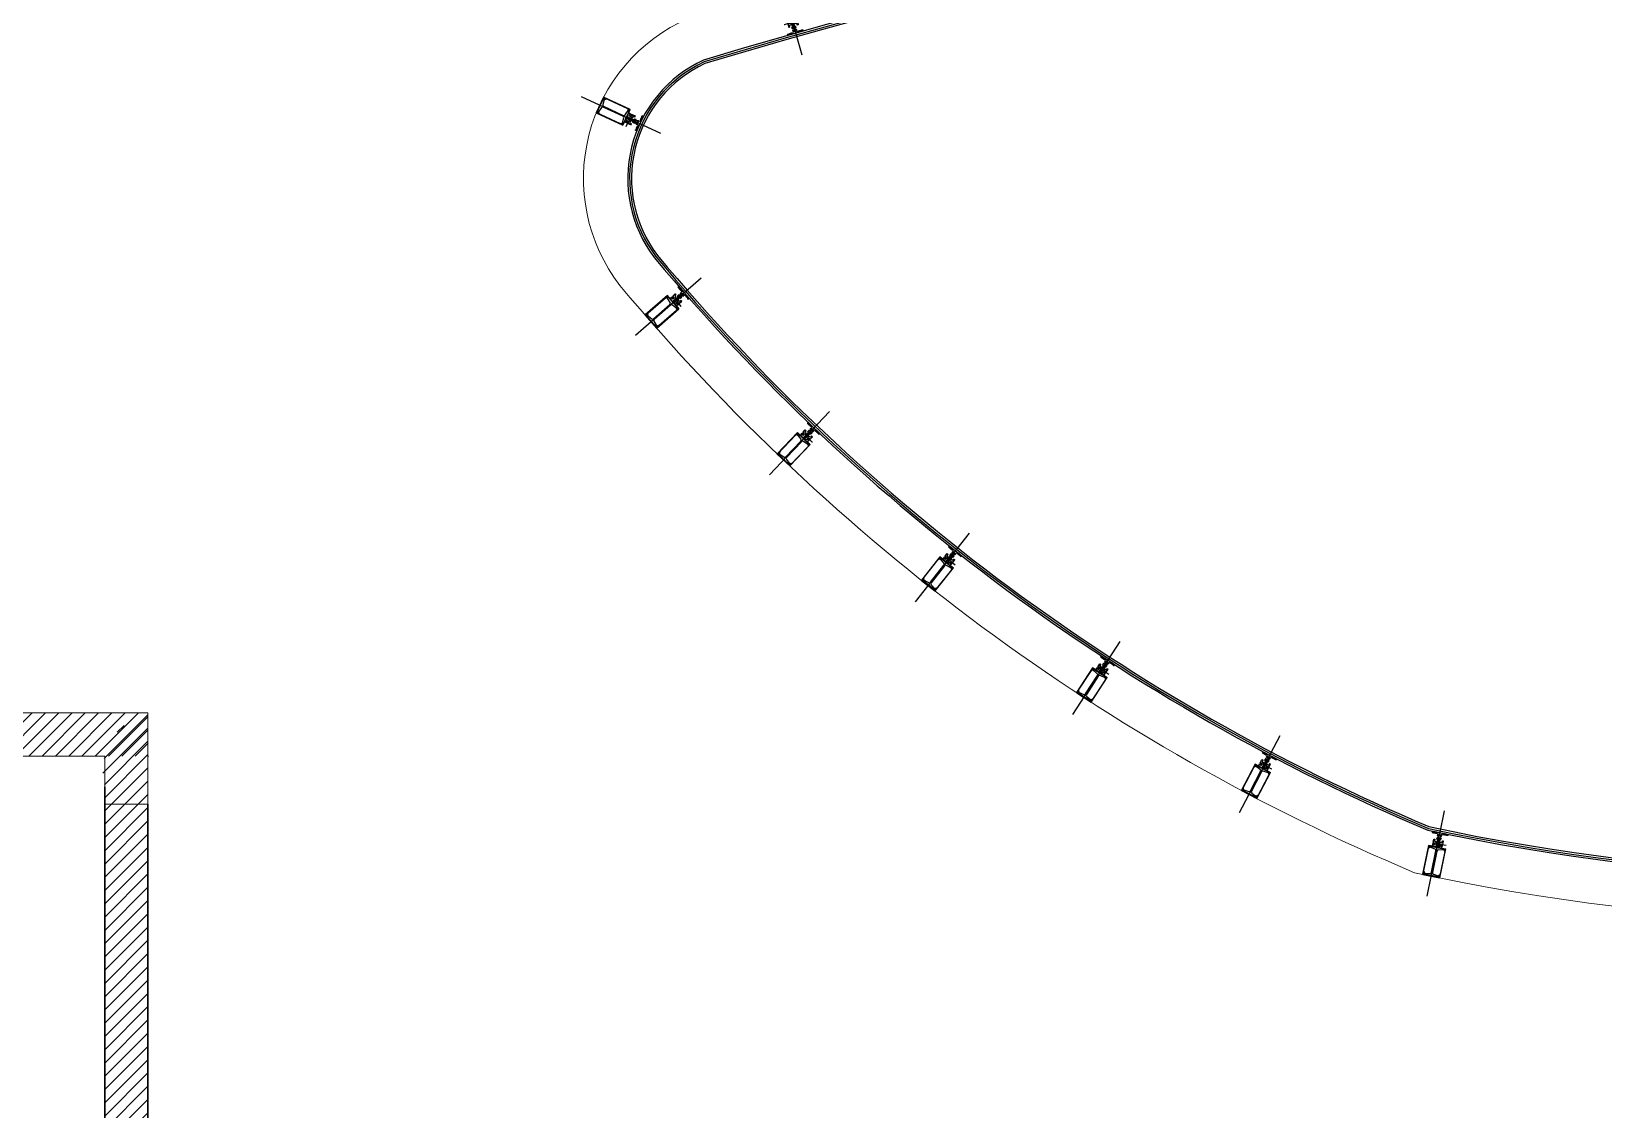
# Model space of a CAD drawing. Header units: metres. Extents: x -6536.4 to -6472.4, y -4878.1 to -4801.3.
# Drawn here: x -6512.17 to -6503.79, y -4837.33 to -4831.58 of the extents above; entities that cross this region are included whole.
import ezdxf

# ---------------------------------------------------------------- set-up
doc = ezdxf.new("R2010")
doc.units = ezdxf.units.M
doc.linetypes.add('CACHE2', pattern=[4.7625, 3.175, -1.5875])
for name, color, linetype, lineweight in [('$0$A-Murs', 7, 'Continuous', 30), ('A-MURS RIDEAUUX', 150, 'Continuous', 25), ('calque cache', 251, 'Continuous', 13), ('COTE', 1, 'Continuous', 18), ('POLYLINE FP', 150, 'Continuous', 15)]:
    doc.layers.add(name, color=color, linetype=linetype, lineweight=lineweight)
pattern_1 = [(45, (-9.6793684, 18.2487164), (-0.00088388348, 0.00088388348), []), (135, (-9.6793684, 18.2487164), (-0.00265165043, 0.00088388348), [0.003125, -0.001875])]

# ---------------------------------------------------------------- blocks, each defined once
blk = doc.blocks.new('A$C6B611F1D')
at = {"layer": 'COTE', "color": 0, "linetype": 'ByBlock', "lineweight": -2}
for p, q in [((-2.2, 0.6), (-2.2, -1.2)), ((1.5, 0.8), (-2, 0.8)), ((1.6, -1.2), (1.6, 0.6)), ((-2, -1.4), (1.5, -1.4))]:
    blk.add_line(p, q, dxfattribs=at)
for centre, start, end in [((-2, 0.6), 90, 180), ((1.5, 0.6), 0, 90), ((-2, -1.2), 180, 270), ((1.5, -1.2), 270, 0)]:
    blk.add_arc(centre, 0.15, start, end, dxfattribs=at)
blk = doc.blocks.new('*U130')
at = {"color": 0, "linetype": 'ByBlock'}
blk.add_lwpolyline([(0.0445, 0), (-0.0445, 0), (-0.0445, -0.0025, 0.366443), (-0.0424, -0.0049), (-0.009, -0.0105, -0.366443), (-0.0024, -0.0183), (-0.0024, -0.1341, -0.366443), (-0.009, -0.1419), (-0.0424, -0.1475, 0.366443), (-0.0445, -0.1499), (-0.0445, -0.1524), (0.0445, -0.1524), (0.0445, -0.1499, 0.366443), (0.0424, -0.1475), (0.009, -0.1419, -0.366443), (0.0024, -0.1341), (0.0024, -0.0183, -0.366443), (0.009, -0.0105), (0.0424, -0.0049, 0.366443), (0.0445, -0.0025)], format="xyb", close=True, dxfattribs=at)
blk = doc.blocks.new('profil111')
at = {"linetype": 'ByBlock', "lineweight": -2}
h = blk.add_hatch(dxfattribs=at)
h.set_pattern_fill('ANSI38', color=0, scale=0.01, style=0)
h.set_pattern_definition(pattern_1)
h.paths.add_polyline_path([(-0.0303, -0.2358), (-0.0324, -0.2296), (-0.0203, -0.2296), (-0.0175, -0.2358)])
h.paths.add_polyline_path([(-0.0154, -0.2358), (-0.0175, -0.2358), (-0.0203, -0.2296), (-0.0154, -0.2296)])
h.paths.add_polyline_path([(-0.0303, -0.2358), (-0.0326, -0.2358), (-0.0326, -0.2296), (-0.0324, -0.2296)])
h = blk.add_hatch(dxfattribs=at)
h.set_pattern_fill('ANSI38', color=0, scale=0.01, style=0)
h.set_pattern_definition(pattern_1)
h.paths.add_polyline_path([(0.0303, -0.2358), (0.0324, -0.2296), (0.0203, -0.2296), (0.0175, -0.2358)])
h.paths.add_polyline_path([(0.0154, -0.2358), (0.0175, -0.2358), (0.0203, -0.2296), (0.0154, -0.2296)])
h.paths.add_polyline_path([(0.0303, -0.2358), (0.0326, -0.2358), (0.0326, -0.2296), (0.0324, -0.2296)])
at = {"color": 0, "linetype": 'CACHE2', "lineweight": -2}
blk.add_line((0, 0.1089), (0, -0.3559), dxfattribs=at)
at = {"color": 0, "linetype": 'ByBlock', "lineweight": -2}
for p, q in [((-0.0457, 0), (0.0457, 0)), ((-0.0467, -0.1577), (-0.0467, -0.001)), ((-0.0447, -0.004), (-0.0447, -0.1427)), ((-0.0447, -0.004), (-0.0447, -0.0105)), ((-0.0447, -0.0105), (-0.0375, -0.0105)), ((-0.0427, -0.018), (-0.0447, -0.018)), ((0.0437, -0.003), (-0.0436, -0.003)), ((-0.0427, -0.012), (-0.0427, -0.018)), ((-0.0375, -0.012), (-0.0427, -0.012)), ((-0.0375, -0.0105), (-0.0375, -0.012)), ((0.0374, -0.0105), (0.0446, -0.0105)), ((0.0374, -0.012), (0.0374, -0.0105)), ((0.0426, -0.012), (0.0374, -0.012)), ((0.0426, -0.018), (0.0426, -0.012)), ((0.0446, -0.018), (0.0426, -0.018)), ((0.0446, -0.1427), (0.0446, -0.004)), ((0.0446, -0.0105), (0.0446, -0.004)), ((0.0466, -0.001), (0.0466, -0.1575)), ((-0.0052, -0.1577), (-0.0467, -0.1577)), ((-0.0447, -0.1427), (-0.0427, -0.1427)), ((-0.0375, -0.1502), (-0.0447, -0.1502)), ((-0.0447, -0.1502), (-0.0447, -0.1552)), ((-0.0445, -0.1554), (0.0444, -0.1554)), ((-0.0427, -0.1427), (-0.0427, -0.1487)), ((-0.0427, -0.1487), (-0.0375, -0.1487)), ((-0.0375, -0.1487), (-0.0375, -0.1502)), ((-0.026, -0.1579), (-0.026, -0.1725)), ((-0.0245, -0.1579), (-0.0245, -0.1665)), ((-0.0142, -0.1667), (-0.0243, -0.1667)), ((-0.014, -0.1669), (-0.014, -0.1725)), ((-0.005, -0.1579), (-0.005, -0.1935)), ((-0.0026, -0.1579), (-0.0026, -0.1585)), ((-0.0026, -0.1585), (-0.0023, -0.1585)), ((-0.0026, -0.1593), (-0.0026, -0.1601)), ((-0.0023, -0.1593), (-0.0026, -0.1593)), ((-0.0026, -0.1601), (-0.0023, -0.1601)), ((-0.0026, -0.1609), (-0.0026, -0.1617)), ((-0.0023, -0.1609), (-0.0026, -0.1609)), ((-0.0026, -0.1617), (-0.0023, -0.1617)), ((-0.0026, -0.1625), (-0.0026, -0.1633)), ((-0.0023, -0.1625), (-0.0026, -0.1625)), ((-0.0026, -0.1633), (-0.0023, -0.1633)), ((-0.0026, -0.1641), (-0.0026, -0.1649)), ((-0.0023, -0.1641), (-0.0026, -0.1641)), ((-0.0026, -0.1649), (-0.0023, -0.1649)), ((-0.0026, -0.1657), (-0.0026, -0.1665)), ((-0.0023, -0.1657), (-0.0026, -0.1657)), ((-0.0026, -0.1665), (-0.0023, -0.1665)), ((-0.0026, -0.1673), (-0.0026, -0.1681)), ((-0.0023, -0.1673), (-0.0026, -0.1673)), ((0.0024, -0.1577), (-0.0024, -0.1577)), ((-0.0021, -0.1587), (-0.0021, -0.1591)), ((-0.0021, -0.1603), (-0.0021, -0.1607)), ((-0.0021, -0.1619), (-0.0021, -0.1623)), ((-0.0021, -0.1635), (-0.0021, -0.1639)), ((-0.0021, -0.1651), (-0.0021, -0.1655)), ((-0.0021, -0.1667), (-0.0021, -0.1671)), ((0.0021, -0.1595), (0.0021, -0.1591)), ((0.0021, -0.1611), (0.0021, -0.1607)), ((0.0021, -0.1627), (0.0021, -0.1623)), ((0.0021, -0.1643), (0.0021, -0.1639)), ((0.0021, -0.1659), (0.0021, -0.1655)), ((0.0021, -0.1675), (0.0021, -0.1671)), ((0.0023, -0.1589), (0.0026, -0.1589)), ((0.0026, -0.1597), (0.0023, -0.1597)), ((0.0023, -0.1605), (0.0026, -0.1605)), ((0.0026, -0.1613), (0.0023, -0.1613)), ((0.0023, -0.1621), (0.0026, -0.1621)), ((0.0026, -0.1629), (0.0023, -0.1629)), ((0.0023, -0.1637), (0.0026, -0.1637)), ((0.0026, -0.1645), (0.0023, -0.1645)), ((0.0023, -0.1653), (0.0026, -0.1653)), ((0.0026, -0.1661), (0.0023, -0.1661)), ((0.0023, -0.1669), (0.0026, -0.1669)), ((0.0026, -0.1589), (0.0026, -0.1579)), ((0.0026, -0.1605), (0.0026, -0.1597)), ((0.0026, -0.1621), (0.0026, -0.1613)), ((0.0026, -0.1637), (0.0026, -0.1629)), ((0.0026, -0.1653), (0.0026, -0.1645)), ((0.0026, -0.1669), (0.0026, -0.1661)), ((0.005, -0.1935), (0.005, -0.1579)), ((0.005, -0.1579), (0.005, -0.1935)), ((0.0052, -0.1577), (0.0109, -0.1577)), ((0.0052, -0.1577), (0.0464, -0.1577)), ((0.0149, -0.1664), (0.0111, -0.1578)), ((0.0138, -0.1669), (0.0138, -0.1727)), ((0.014, -0.1667), (0.0147, -0.1667)), ((0.014, -0.1669), (0.014, -0.1725)), ((0.0243, -0.1667), (0.0142, -0.1667)), ((0.0245, -0.1577), (0.0245, -0.1665)), ((0.026, -0.1577), (0.026, -0.1725)), ((0.0374, -0.1502), (0.0374, -0.1487)), ((0.0374, -0.1487), (0.0426, -0.1487)), ((0.0446, -0.1502), (0.0374, -0.1502)), ((0.0426, -0.1487), (0.0426, -0.1427)), ((0.0426, -0.1427), (0.0446, -0.1427)), ((0.0446, -0.1552), (0.0446, -0.1502)), ((-0.0326, -0.2296), (-0.0326, -0.2359)), ((-0.0326, -0.2296), (-0.0154, -0.2296)), ((-0.0265, -0.1774), (-0.0265, -0.1961)), ((-0.0263, -0.1772), (-0.0242, -0.1772)), ((-0.0263, -0.1963), (-0.0242, -0.1963)), ((-0.0258, -0.1727), (-0.0227, -0.1727)), ((-0.0245, -0.171), (-0.0245, -0.1684)), ((-0.0243, -0.1682), (-0.0157, -0.1682)), ((-0.0243, -0.1712), (-0.0227, -0.1712)), ((-0.024, -0.1774), (-0.024, -0.1792)), ((-0.024, -0.1961), (-0.024, -0.1943)), ((-0.0219, -0.1794), (-0.0238, -0.1794)), ((-0.0219, -0.1941), (-0.0238, -0.1941)), ((-0.0225, -0.1714), (-0.0225, -0.1725)), ((-0.0217, -0.1774), (-0.0217, -0.1792)), ((-0.0217, -0.1943), (-0.0217, -0.1963)), ((-0.0215, -0.1772), (-0.0112, -0.1772)), ((-0.0215, -0.1965), (-0.0202, -0.1965)), ((-0.02, -0.1869), (-0.02, -0.186)), ((-0.02, -0.1963), (-0.02, -0.1869)), ((-0.0198, -0.1857), (-0.011, -0.1857)), ((-0.0198, -0.1867), (-0.0112, -0.1867)), ((-0.0175, -0.1725), (-0.0175, -0.1714)), ((-0.0173, -0.1712), (-0.0157, -0.1712)), ((-0.0142, -0.1727), (-0.0173, -0.1727)), ((-0.0155, -0.171), (-0.0155, -0.1684)), ((-0.0154, -0.2359), (-0.0154, -0.2296)), ((-0.011, -0.1774), (-0.011, -0.1865)), ((-0.0109, -0.2359), (-0.0109, -0.2294)), ((-0.0107, -0.2039), (-0.0107, -0.2062)), ((-0.0107, -0.2085), (-0.0107, -0.2062)), ((-0.0107, -0.2189), (-0.0107, -0.2213)), ((-0.0107, -0.2236), (-0.0107, -0.2213)), ((-0.0093, -0.203), (-0.0105, -0.2036)), ((-0.0093, -0.2093), (-0.0105, -0.2088)), ((-0.0093, -0.2181), (-0.0105, -0.2187)), ((-0.0093, -0.2244), (-0.0105, -0.2239)), ((-0.01, -0.2011), (-0.01, -0.1999)), ((-0.0083, -0.2014), (-0.0097, -0.2014)), ((0.0124, -0.1798), (-0.0095, -0.1798)), ((-0.009, -0.2034), (-0.009, -0.2032)), ((-0.009, -0.209), (-0.009, -0.2091)), ((-0.009, -0.2185), (-0.009, -0.2183)), ((-0.009, -0.2241), (-0.009, -0.2242)), ((-0.0083, -0.2037), (-0.0087, -0.2037)), ((-0.0083, -0.2087), (-0.0087, -0.2087)), ((-0.0083, -0.2188), (-0.0087, -0.2188)), ((-0.0083, -0.2238), (-0.0087, -0.2238)), ((-0.008, -0.2034), (-0.008, -0.2017)), ((-0.008, -0.209), (-0.008, -0.2108)), ((-0.008, -0.2185), (-0.008, -0.2168)), ((-0.008, -0.2241), (-0.008, -0.2259)), ((-0.0078, -0.211), (-0.0065, -0.211)), ((-0.0078, -0.2261), (-0.0065, -0.2261)), ((-0.0077, -0.2165), (-0.0065, -0.2165)), ((-0.0055, -0.2049), (-0.0055, -0.2006)), ((-0.0055, -0.2075), (-0.0055, -0.21)), ((-0.0055, -0.22), (-0.0055, -0.2175)), ((-0.0055, -0.22), (-0.0055, -0.2175)), ((-0.0055, -0.2225), (-0.0055, -0.2251)), ((-0.0052, -0.2052), (0.0021, -0.2058)), ((-0.0052, -0.2072), (0.0021, -0.2066)), ((-0.0052, -0.2203), (0.0021, -0.2209)), ((-0.0052, -0.2222), (0.0021, -0.2217)), ((-0.0048, -0.1937), (-0.0028, -0.1937)), ((-0.0026, -0.1681), (-0.0023, -0.1681)), ((-0.0023, -0.1689), (-0.0026, -0.1689)), ((-0.0026, -0.1689), (-0.0026, -0.1697)), ((-0.0026, -0.1697), (-0.0023, -0.1697)), ((-0.0023, -0.1705), (-0.0026, -0.1705)), ((-0.0026, -0.1705), (-0.0026, -0.1713)), ((-0.0026, -0.1713), (-0.0023, -0.1713)), ((-0.0023, -0.1721), (-0.0026, -0.1721)), ((-0.0026, -0.1721), (-0.0026, -0.1729)), ((-0.0026, -0.1729), (-0.0023, -0.1729)), ((-0.0023, -0.1737), (-0.0026, -0.1737)), ((-0.0026, -0.1737), (-0.0026, -0.174)), ((-0.0026, -0.1761), (-0.0026, -0.1755)), ((-0.0026, -0.1761), (-0.0023, -0.1761)), ((-0.0026, -0.1777), (-0.0026, -0.1769)), ((-0.0026, -0.1769), (-0.0023, -0.1769)), ((-0.0023, -0.1777), (-0.0026, -0.1777)), ((-0.0026, -0.1793), (-0.0026, -0.1785)), ((-0.0026, -0.1785), (-0.0023, -0.1785)), ((-0.0026, -0.1793), (-0.0023, -0.1793)), ((-0.0026, -0.1809), (-0.0026, -0.1801)), ((-0.0026, -0.1801), (-0.0023, -0.1801)), ((-0.0023, -0.1809), (-0.0026, -0.1809)), ((-0.0026, -0.1825), (-0.0026, -0.1817)), ((-0.0026, -0.1817), (-0.0023, -0.1817)), ((-0.0026, -0.1825), (-0.0023, -0.1825)), ((-0.0026, -0.1841), (-0.0026, -0.1833)), ((-0.0026, -0.1833), (-0.0023, -0.1833)), ((-0.0023, -0.1841), (-0.0026, -0.1841)), ((-0.0026, -0.1857), (-0.0026, -0.1849)), ((-0.0026, -0.1849), (-0.0023, -0.1849)), ((-0.0026, -0.1857), (-0.0023, -0.1857)), ((-0.0026, -0.1873), (-0.0026, -0.1865)), ((-0.0026, -0.1865), (-0.0023, -0.1865)), ((-0.0023, -0.1873), (-0.0026, -0.1873)), ((-0.0026, -0.1889), (-0.0026, -0.1881)), ((-0.0026, -0.1881), (-0.0023, -0.1881)), ((-0.0026, -0.1889), (-0.0023, -0.1889)), ((-0.0026, -0.1905), (-0.0026, -0.1897)), ((-0.0026, -0.1897), (-0.0023, -0.1897)), ((-0.0023, -0.1905), (-0.0026, -0.1905)), ((-0.0026, -0.1921), (-0.0026, -0.1913)), ((-0.0026, -0.1913), (-0.0023, -0.1913)), ((-0.0026, -0.1921), (-0.0023, -0.1921)), ((-0.0026, -0.1935), (-0.0026, -0.1929)), ((-0.0026, -0.1929), (-0.0023, -0.1929)), ((-0.0024, -0.1742), (0.0019, -0.1742)), ((-0.0024, -0.1753), (0.0024, -0.1753)), ((-0.0021, -0.1683), (-0.0021, -0.1687)), ((-0.0021, -0.1699), (-0.0021, -0.1703)), ((-0.0021, -0.1715), (-0.0021, -0.1719)), ((-0.0021, -0.1731), (-0.0021, -0.1735)), ((-0.0021, -0.1767), (-0.0021, -0.1763)), ((-0.0021, -0.1783), (-0.0021, -0.1779)), ((-0.0021, -0.1799), (-0.0021, -0.1795)), ((-0.0021, -0.1815), (-0.0021, -0.1811)), ((-0.0021, -0.1831), (-0.0021, -0.1827)), ((-0.0021, -0.1847), (-0.0021, -0.1843)), ((-0.0021, -0.1863), (-0.0021, -0.1859)), ((-0.0021, -0.1879), (-0.0021, -0.1875)), ((-0.0021, -0.1895), (-0.0021, -0.1891)), ((-0.0021, -0.1911), (-0.0021, -0.1907)), ((-0.0021, -0.1927), (-0.0021, -0.1923)), ((0.0052, -0.2052), (-0.0021, -0.2058)), ((0.0052, -0.2072), (-0.0021, -0.2066)), ((0.0052, -0.2203), (-0.0021, -0.2209)), ((0.0052, -0.2222), (-0.0021, -0.2217)), ((0.0021, -0.1691), (0.0021, -0.1687)), ((0.0021, -0.1707), (0.0021, -0.1703)), ((0.0021, -0.1723), (0.0021, -0.1719)), ((0.0021, -0.174), (0.0021, -0.1735)), ((0.0021, -0.1771), (0.0021, -0.1767)), ((0.0021, -0.1787), (0.0021, -0.1783)), ((0.0021, -0.1803), (0.0021, -0.1799)), ((0.0021, -0.1819), (0.0021, -0.1815)), ((0.0021, -0.1835), (0.0021, -0.1831)), ((0.0021, -0.1851), (0.0021, -0.1847)), ((0.0021, -0.1867), (0.0021, -0.1863)), ((0.0021, -0.1883), (0.0021, -0.1879)), ((0.0021, -0.1899), (0.0021, -0.1895)), ((0.0021, -0.1915), (0.0021, -0.1911)), ((0.0021, -0.1931), (0.0021, -0.1927)), ((0.0026, -0.1677), (0.0023, -0.1677)), ((0.0023, -0.1685), (0.0026, -0.1685)), ((0.0026, -0.1693), (0.0023, -0.1693)), ((0.0023, -0.1701), (0.0026, -0.1701)), ((0.0026, -0.1709), (0.0023, -0.1709)), ((0.0023, -0.1717), (0.0026, -0.1717)), ((0.0026, -0.1725), (0.0023, -0.1725)), ((0.0023, -0.1733), (0.0026, -0.1733)), ((0.0026, -0.1765), (0.0023, -0.1765)), ((0.0026, -0.1773), (0.0023, -0.1773)), ((0.0023, -0.1781), (0.0026, -0.1781)), ((0.0026, -0.1789), (0.0023, -0.1789)), ((0.0026, -0.1797), (0.0023, -0.1797)), ((0.0026, -0.1805), (0.0023, -0.1805)), ((0.0023, -0.1813), (0.0026, -0.1813)), ((0.0026, -0.1821), (0.0023, -0.1821)), ((0.0026, -0.1829), (0.0023, -0.1829)), ((0.0026, -0.1837), (0.0023, -0.1837)), ((0.0023, -0.1845), (0.0026, -0.1845)), ((0.0026, -0.1853), (0.0023, -0.1853)), ((0.0026, -0.1861), (0.0023, -0.1861)), ((0.0026, -0.1869), (0.0023, -0.1869)), ((0.0023, -0.1877), (0.0026, -0.1877)), ((0.0026, -0.1885), (0.0023, -0.1885)), ((0.0026, -0.1893), (0.0023, -0.1893)), ((0.0026, -0.1901), (0.0023, -0.1901)), ((0.0023, -0.1909), (0.0026, -0.1909)), ((0.0026, -0.1917), (0.0023, -0.1917)), ((0.0026, -0.1925), (0.0023, -0.1925)), ((0.0026, -0.1933), (0.0023, -0.1933)), ((0.0026, -0.1685), (0.0026, -0.1677)), ((0.0026, -0.1701), (0.0026, -0.1693)), ((0.0026, -0.1717), (0.0026, -0.1709)), ((0.0026, -0.1733), (0.0026, -0.1725)), ((0.0026, -0.1765), (0.0026, -0.1755)), ((0.0026, -0.1781), (0.0026, -0.1773)), ((0.0026, -0.1797), (0.0026, -0.1789)), ((0.0026, -0.1813), (0.0026, -0.1805)), ((0.0026, -0.1829), (0.0026, -0.1821)), ((0.0026, -0.1845), (0.0026, -0.1837)), ((0.0026, -0.1861), (0.0026, -0.1853)), ((0.0026, -0.1877), (0.0026, -0.1869)), ((0.0026, -0.1893), (0.0026, -0.1885)), ((0.0026, -0.1909), (0.0026, -0.1901)), ((0.0026, -0.1925), (0.0026, -0.1917)), ((0.0026, -0.1935), (0.0026, -0.1933)), ((0.0028, -0.1937), (0.0048, -0.1937)), ((0.0055, -0.2049), (0.0055, -0.2006)), ((0.0055, -0.2049), (0.0055, -0.2006)), ((0.0055, -0.2075), (0.0055, -0.21)), ((0.0055, -0.2075), (0.0055, -0.21)), ((0.0055, -0.22), (0.0055, -0.2175)), ((0.0055, -0.22), (0.0055, -0.2175)), ((0.0055, -0.22), (0.0055, -0.2175)), ((0.0055, -0.22), (0.0055, -0.2175)), ((0.0055, -0.2225), (0.0055, -0.2251)), ((0.0055, -0.2225), (0.0055, -0.2251)), ((0.0078, -0.211), (0.0065, -0.211)), ((0.0078, -0.211), (0.0065, -0.211)), ((0.0077, -0.2165), (0.0065, -0.2165)), ((0.0077, -0.2165), (0.0065, -0.2165)), ((0.0077, -0.2261), (0.0065, -0.2261)), ((0.0078, -0.2261), (0.0065, -0.2261)), ((0.008, -0.2034), (0.008, -0.2017)), ((0.008, -0.2034), (0.008, -0.2017)), ((0.008, -0.209), (0.008, -0.2108)), ((0.008, -0.209), (0.008, -0.2108)), ((0.008, -0.2185), (0.008, -0.2168)), ((0.008, -0.2185), (0.008, -0.2168)), ((0.008, -0.2241), (0.008, -0.2258)), ((0.008, -0.2241), (0.008, -0.2259)), ((0.0083, -0.2014), (0.0097, -0.2014)), ((0.0083, -0.2014), (0.0097, -0.2014)), ((0.0083, -0.2037), (0.0087, -0.2037)), ((0.0083, -0.2037), (0.0087, -0.2037)), ((0.0083, -0.2087), (0.0087, -0.2087)), ((0.0083, -0.2087), (0.0087, -0.2087)), ((0.0083, -0.2188), (0.0087, -0.2188)), ((0.0083, -0.2188), (0.0087, -0.2188)), ((0.0083, -0.2238), (0.0087, -0.2238)), ((0.0083, -0.2238), (0.0087, -0.2238)), ((0.009, -0.2034), (0.009, -0.2032)), ((0.009, -0.2034), (0.009, -0.2032)), ((0.009, -0.209), (0.009, -0.2091)), ((0.009, -0.209), (0.009, -0.2091)), ((0.009, -0.2185), (0.009, -0.2183)), ((0.009, -0.2185), (0.009, -0.2183)), ((0.009, -0.2241), (0.009, -0.2242)), ((0.009, -0.2241), (0.009, -0.2242)), ((0.0093, -0.203), (0.0105, -0.2036)), ((0.0093, -0.203), (0.0105, -0.2036)), ((0.0093, -0.2093), (0.0105, -0.2088)), ((0.0093, -0.2093), (0.0105, -0.2088)), ((0.0093, -0.2181), (0.0105, -0.2187)), ((0.0093, -0.2181), (0.0105, -0.2187)), ((0.0093, -0.2244), (0.0105, -0.2239)), ((0.0093, -0.2244), (0.0105, -0.2239)), ((0.01, -0.2011), (0.01, -0.1999)), ((0.01, -0.2011), (0.01, -0.1999)), ((0.0107, -0.2039), (0.0107, -0.2062)), ((0.0107, -0.2039), (0.0107, -0.2062)), ((0.0107, -0.2085), (0.0107, -0.2062)), ((0.0107, -0.2085), (0.0107, -0.2062)), ((0.0107, -0.2189), (0.0107, -0.2213)), ((0.0107, -0.2189), (0.0107, -0.2213)), ((0.0107, -0.2236), (0.0107, -0.2213)), ((0.0107, -0.2236), (0.0107, -0.2213)), ((0.0109, -0.2359), (0.0109, -0.2294)), ((0.011, -0.1774), (0.011, -0.1865)), ((0.0198, -0.1857), (0.011, -0.1857)), ((0.0215, -0.1772), (0.0112, -0.1772)), ((0.0198, -0.1867), (0.0112, -0.1867)), ((0.0142, -0.1727), (0.0173, -0.1727)), ((0.0326, -0.2296), (0.0154, -0.2296)), ((0.0154, -0.2359), (0.0154, -0.2296)), ((0.0155, -0.171), (0.0155, -0.1684)), ((0.0243, -0.1682), (0.0157, -0.1682)), ((0.0173, -0.1712), (0.0157, -0.1712)), ((0.0175, -0.1725), (0.0175, -0.1714)), ((0.02, -0.1767), (0.02, -0.1755)), ((0.02, -0.1869), (0.02, -0.186)), ((0.02, -0.1963), (0.02, -0.1869)), ((0.0451, -0.1753), (0.0202, -0.1753)), ((0.0215, -0.1965), (0.0202, -0.1965)), ((0.0217, -0.1774), (0.0217, -0.1792)), ((0.0217, -0.1943), (0.0217, -0.1963)), ((0.0219, -0.1794), (0.0238, -0.1794)), ((0.0219, -0.1941), (0.0238, -0.1941)), ((0.0225, -0.1714), (0.0225, -0.1725)), ((0.0243, -0.1712), (0.0227, -0.1712)), ((0.0227, -0.1727), (0.0258, -0.1727)), ((0.024, -0.1774), (0.024, -0.1792)), ((0.024, -0.1961), (0.024, -0.1943)), ((0.0263, -0.1772), (0.0242, -0.1772)), ((0.0263, -0.1963), (0.0242, -0.1963)), ((0.0245, -0.171), (0.0245, -0.1684)), ((0.0265, -0.1774), (0.0265, -0.1961)), ((0.0326, -0.2296), (0.0326, -0.2359))]:
    blk.add_line(p, q, dxfattribs=at)
at = {"color": 0, "linetype": 'ByBlock', "lineweight": -2, "ltscale": 10}
blk.add_lwpolyline([(0.005, -0.1554), (-0.005, -0.1554), (-0.005, -0.1827), (0.005, -0.1827)], close=True, dxfattribs=at)
at = {"color": 0, "linetype": 'ByBlock', "lineweight": -2}
for centre, radius, start, end in [((-0.0457, -0.001), 0.001, 90, 180), ((0.0457, -0.001), 0.001, 0, 90), ((-0.0436, -0.004), 0.001, 90, 180), ((0.0437, -0.004), 0.001, 0, 90), ((-0.0243, -0.1579), 0.0002, 90, 180), ((-0.0243, -0.1665), 0.0002, 180, 270), ((-0.0142, -0.1669), 0.0002, 0, 90), ((-0.0052, -0.1579), 0.0002, 0, 90), ((-0.0024, -0.1579), 0.0002, 90, 180), ((-0.0023, -0.1587), 0.0002, 0, 90), ((-0.0023, -0.1591), 0.0002, 270, 0), ((-0.0023, -0.1603), 0.0002, 0, 90), ((-0.0023, -0.1607), 0.0002, 270, 0), ((-0.0023, -0.1619), 0.0002, 0, 90), ((-0.0023, -0.1623), 0.0002, 270, 0), ((-0.0023, -0.1635), 0.0002, 0, 90), ((-0.0023, -0.1639), 0.0002, 270, 0), ((-0.0023, -0.1651), 0.0002, 0, 90), ((-0.0023, -0.1655), 0.0002, 270, 0), ((-0.0023, -0.1667), 0.0002, 0, 90), ((-0.0023, -0.1671), 0.0002, 270, 0), ((0.0023, -0.1591), 0.0002, 90, 180), ((0.0023, -0.1595), 0.0002, 180, 270), ((0.0023, -0.1607), 0.0002, 90, 180), ((0.0023, -0.1611), 0.0002, 180, 270), ((0.0023, -0.1623), 0.0002, 90, 180), ((0.0023, -0.1627), 0.0002, 180, 270), ((0.0023, -0.1639), 0.0002, 90, 180), ((0.0023, -0.1643), 0.0002, 180, 270), ((0.0023, -0.1655), 0.0002, 90, 180), ((0.0023, -0.1659), 0.0002, 180, 270), ((0.0023, -0.1671), 0.0002, 90, 180), ((0.0023, -0.1675), 0.0002, 180, 270), ((0.0024, -0.1579), 0.0002, 0, 90), ((0.0052, -0.1579), 0.0002, 90, 180), ((0.0052, -0.1579), 0.0002, 90, 180), ((0.0109, -0.1579), 0.0002, 23.96249, 90), ((0.014, -0.1669), 0.0002, 90, 180), ((0.0142, -0.1669), 0.0002, 90, 180), ((0.0147, -0.1665), 0.0002, 270, 23.96249), ((0.0243, -0.1665), 0.0002, 270, 0), ((0.0444, -0.1552), 0.0002, 270, 0), ((0.0464, -0.1575), 0.0002, 270, 0), ((-0.0263, -0.1774), 0.0002, 90, 180), ((-0.0263, -0.1961), 0.0002, 180, 270), ((-0.0258, -0.1725), 0.0002, 180, 270), ((-0.0243, -0.1684), 0.0002, 90, 180), ((-0.0243, -0.171), 0.0002, 180, 270), ((-0.0242, -0.1774), 0.0002, 0, 90), ((-0.0242, -0.1961), 0.0002, 270, 0), ((-0.0238, -0.1792), 0.0002, 180, 270), ((-0.0238, -0.1943), 0.0002, 90, 180), ((-0.0227, -0.1714), 0.0002, 0, 90), ((-0.0227, -0.1725), 0.0002, 270, 0), ((-0.0219, -0.1792), 0.0002, 270, 0), ((-0.0219, -0.1943), 0.0002, 0, 90), ((-0.0215, -0.1774), 0.0002, 90, 180), ((-0.0215, -0.1963), 0.0002, 180, 270), ((-0.0202, -0.1963), 0.0002, 270, 0), ((-0.0198, -0.186), 0.0002, 90, 180), ((-0.0198, -0.1869), 0.0002, 90, 180), ((-0.0173, -0.1714), 0.0002, 90, 180), ((-0.0173, -0.1725), 0.0002, 180, 270), ((-0.0157, -0.1684), 0.0002, 0, 90), ((-0.0157, -0.171), 0.0002, 270, 0), ((-0.0142, -0.1725), 0.0002, 270, 0), ((-0.0112, -0.1774), 0.0002, 0, 90), ((-0.0112, -0.1865), 0.0002, 270, 0), ((-0.0104, -0.2039), 0.0003, 118.05384, 180), ((-0.0104, -0.2085), 0.0003, 180, 241.94616), ((-0.0104, -0.2189), 0.0003, 118.05384, 180), ((-0.0104, -0.2236), 0.0003, 180, 241.94616), ((-0.009, -0.1999), 0.001, 131.04024, 180), ((-0.0097, -0.2011), 0.0003, 180, 270), ((-0.0021, -0.2077), 0.0114, 87.07525, 131.21661), ((-0.0092, -0.2032), 0.0002, 0, 118.05384), ((-0.0092, -0.2091), 0.0002, 241.94616, 0), ((-0.0092, -0.2183), 0.0002, 0, 118.05384), ((-0.0092, -0.2242), 0.0002, 241.94616, 0), ((-0.0087, -0.2034), 0.0003, 180, 270), ((-0.0087, -0.209), 0.0003, 90, 180), ((-0.0087, -0.2185), 0.0003, 180, 270), ((-0.0087, -0.2241), 0.0003, 90, 180), ((-0.0083, -0.2017), 0.0003, 0, 90), ((-0.0083, -0.2034), 0.0003, 270, 0), ((-0.0083, -0.209), 0.0003, 0, 90), ((-0.0083, -0.2185), 0.0003, 270, 0), ((-0.0083, -0.2241), 0.0003, 0, 90), ((-0.0078, -0.2108), 0.0002, 180, 270), ((-0.0077, -0.2168), 0.0003, 90, 180), ((-0.0078, -0.2259), 0.0002, 180, 270), ((-0.0059, -0.1996), 0.0008, 140.38723, 276.84302), ((-0.0021, -0.2025), 0.0056, 82.98149, 142.3345), ((-0.0065, -0.21), 0.001, 270, 0), ((-0.0065, -0.2175), 0.001, 0, 90), ((-0.0065, -0.2251), 0.001, 270, 0), ((-0.0058, -0.2006), 0.0003, 0, 96.84302), ((-0.0052, -0.2049), 0.0003, 180, 265.4588), ((-0.0052, -0.2075), 0.0003, 94.5412, 180), ((-0.0052, -0.22), 0.0003, 180, 265.4588), ((-0.0052, -0.2225), 0.0003, 94.5412, 180), ((-0.0048, -0.1935), 0.0002, 180, 270), ((-0.0028, -0.1935), 0.0002, 270, 0), ((-0.0024, -0.174), 0.0002, 180, 270), ((-0.0024, -0.1755), 0.0002, 90, 180), ((-0.0021, -0.2062), 0.0004, 97.47774, 262.52226), ((-0.0021, -0.2213), 0.0004, 97.47774, 262.52226), ((-0.0023, -0.1683), 0.0002, 0, 90), ((-0.0023, -0.1687), 0.0002, 270, 0), ((-0.0023, -0.1699), 0.0002, 0, 90), ((-0.0023, -0.1703), 0.0002, 270, 0), ((-0.0023, -0.1715), 0.0002, 0, 90), ((-0.0023, -0.1719), 0.0002, 270, 0), ((-0.0023, -0.1731), 0.0002, 0, 90), ((-0.0023, -0.1735), 0.0002, 270, 0), ((-0.0023, -0.1763), 0.0002, 0, 90), ((-0.0023, -0.1767), 0.0002, 270, 0), ((-0.0023, -0.1779), 0.0002, 0, 90), ((-0.0023, -0.1783), 0.0002, 270, 0), ((-0.0023, -0.1795), 0.0002, 0, 90), ((-0.0023, -0.1799), 0.0002, 270, 0), ((-0.0023, -0.1811), 0.0002, 0, 90), ((-0.0023, -0.1815), 0.0002, 270, 0), ((-0.0023, -0.1827), 0.0002, 0, 90), ((-0.0023, -0.1831), 0.0002, 270, 0), ((-0.0023, -0.1843), 0.0002, 0, 90), ((-0.0023, -0.1847), 0.0002, 270, 0), ((-0.0023, -0.1859), 0.0002, 0, 90), ((-0.0023, -0.1863), 0.0002, 270, 0), ((-0.0023, -0.1875), 0.0002, 0, 90), ((-0.0023, -0.1879), 0.0002, 270, 0), ((-0.0023, -0.1891), 0.0002, 0, 90), ((-0.0023, -0.1895), 0.0002, 270, 0), ((-0.0023, -0.1907), 0.0002, 0, 90), ((-0.0023, -0.1911), 0.0002, 270, 0), ((-0.0023, -0.1923), 0.0002, 0, 90), ((-0.0023, -0.1927), 0.0002, 270, 0), ((-0.0015, -0.1966), 0.0003, 291.12348, 94.77453), ((0.0015, -0.1966), 0.0003, 85.22547, 248.87652), ((0.0021, -0.2025), 0.0056, 37.6655, 97.01851), ((0.0021, -0.2077), 0.0114, 48.78339, 92.92475), ((0.0019, -0.174), 0.0002, 270, 0), ((0.0023, -0.1687), 0.0002, 90, 180), ((0.0023, -0.1691), 0.0002, 180, 270), ((0.0023, -0.1703), 0.0002, 90, 180), ((0.0023, -0.1707), 0.0002, 180, 270), ((0.0023, -0.1719), 0.0002, 90, 180), ((0.0023, -0.1723), 0.0002, 180, 270), ((0.0023, -0.1735), 0.0002, 90, 180), ((0.0023, -0.1767), 0.0002, 90, 180), ((0.0023, -0.1771), 0.0002, 180, 270), ((0.0023, -0.1783), 0.0002, 90, 180), ((0.0023, -0.1787), 0.0002, 180, 270), ((0.0023, -0.1799), 0.0002, 90, 180), ((0.0023, -0.1803), 0.0002, 180, 270), ((0.0023, -0.1815), 0.0002, 90, 180), ((0.0023, -0.1819), 0.0002, 180, 270), ((0.0023, -0.1831), 0.0002, 90, 180), ((0.0023, -0.1835), 0.0002, 180, 270), ((0.0023, -0.1847), 0.0002, 90, 180), ((0.0023, -0.1851), 0.0002, 180, 270), ((0.0023, -0.1863), 0.0002, 90, 180), ((0.0023, -0.1867), 0.0002, 180, 270), ((0.0023, -0.1879), 0.0002, 90, 180), ((0.0023, -0.1883), 0.0002, 180, 270), ((0.0023, -0.1895), 0.0002, 90, 180), ((0.0023, -0.1899), 0.0002, 180, 270), ((0.0023, -0.1911), 0.0002, 90, 180), ((0.0023, -0.1915), 0.0002, 180, 270), ((0.0023, -0.1927), 0.0002, 90, 180), ((0.0023, -0.1931), 0.0002, 180, 270), ((0.0021, -0.2062), 0.0004, 277.47774, 82.52226), ((0.0021, -0.2213), 0.0004, 277.47774, 82.52226), ((0.0024, -0.1755), 0.0002, 0, 90), ((0.0028, -0.1935), 0.0002, 180, 270), ((0.0048, -0.1935), 0.0002, 270, 0), ((0.0052, -0.2049), 0.0003, 274.5412, 0), ((0.0052, -0.2049), 0.0003, 274.5412, 0), ((0.0052, -0.2075), 0.0003, 0, 85.4588), ((0.0052, -0.2075), 0.0003, 0, 85.4588), ((0.0052, -0.22), 0.0003, 274.5412, 0), ((0.0052, -0.22), 0.0003, 274.5412, 0), ((0.0052, -0.2225), 0.0003, 0, 85.4588), ((0.0052, -0.2225), 0.0003, 0, 85.4588), ((0.0058, -0.2006), 0.0003, 83.15698, 180), ((0.0058, -0.2006), 0.0003, 83.15698, 180), ((0.0065, -0.21), 0.001, 180, 270), ((0.0065, -0.21), 0.001, 180, 270), ((0.0065, -0.2175), 0.001, 90, 180), ((0.0065, -0.2175), 0.001, 90, 180), ((0.0065, -0.2251), 0.001, 180, 270), ((0.0065, -0.2251), 0.001, 180, 270), ((0.0059, -0.1996), 0.0008, 263.15698, 39.61277), ((0.0059, -0.1996), 0.0008, 263.15698, 39.61277), ((0.0077, -0.2168), 0.0003, 0, 90), ((0.0077, -0.2168), 0.0003, 0, 90), ((0.0077, -0.2258), 0.0003, 270, 0), ((0.0078, -0.2108), 0.0002, 270, 0), ((0.0078, -0.2108), 0.0002, 270, 0), ((0.0078, -0.2259), 0.0002, 270, 0), ((0.0083, -0.2017), 0.0003, 90, 180), ((0.0083, -0.2017), 0.0003, 90, 180), ((0.0083, -0.2034), 0.0003, 180, 270), ((0.0083, -0.2034), 0.0003, 180, 270), ((0.0083, -0.209), 0.0003, 90, 180), ((0.0083, -0.209), 0.0003, 90, 180), ((0.0083, -0.2185), 0.0003, 180, 270), ((0.0083, -0.2185), 0.0003, 180, 270), ((0.0083, -0.2241), 0.0003, 90, 180), ((0.0083, -0.2241), 0.0003, 90, 180), ((0.0087, -0.2034), 0.0003, 270, 0), ((0.0087, -0.2034), 0.0003, 270, 0), ((0.0087, -0.209), 0.0003, 0, 90), ((0.0087, -0.209), 0.0003, 0, 90), ((0.0087, -0.2185), 0.0003, 270, 0), ((0.0087, -0.2185), 0.0003, 270, 0), ((0.0087, -0.2241), 0.0003, 0, 90), ((0.0087, -0.2241), 0.0003, 0, 90), ((0.0092, -0.2032), 0.0002, 61.94616, 180), ((0.0092, -0.2032), 0.0002, 61.94616, 180), ((0.0092, -0.2091), 0.0002, 180, 298.05384), ((0.0092, -0.2091), 0.0002, 180, 298.05384), ((0.0092, -0.2183), 0.0002, 61.94616, 180), ((0.0092, -0.2183), 0.0002, 61.94616, 180), ((0.0092, -0.2242), 0.0002, 180, 298.05384), ((0.0092, -0.2242), 0.0002, 180, 298.05384), ((0.009, -0.1999), 0.001, 0, 48.95976), ((0.009, -0.1999), 0.001, 0, 48.95976), ((0.0097, -0.2011), 0.0003, 270, 0), ((0.0097, -0.2011), 0.0003, 270, 0), ((0.0104, -0.2039), 0.0003, 0, 61.94616), ((0.0104, -0.2039), 0.0003, 0, 61.94616), ((0.0104, -0.2085), 0.0003, 298.05384, 0), ((0.0104, -0.2085), 0.0003, 298.05384, 0), ((0.0104, -0.2189), 0.0003, 0, 61.94616), ((0.0104, -0.2189), 0.0003, 0, 61.94616), ((0.0104, -0.2236), 0.0003, 298.05384, 0), ((0.0104, -0.2236), 0.0003, 298.05384, 0), ((0.0112, -0.1774), 0.0002, 90, 180), ((0.0112, -0.1865), 0.0002, 180, 270), ((0.0142, -0.1725), 0.0002, 180, 270), ((0.0157, -0.1684), 0.0002, 90, 180), ((0.0157, -0.171), 0.0002, 180, 270), ((0.0173, -0.1714), 0.0002, 0, 90), ((0.0173, -0.1725), 0.0002, 270, 0), ((0.0198, -0.186), 0.0002, 0, 90), ((0.0198, -0.1869), 0.0002, 0, 90), ((0.0202, -0.1755), 0.0002, 90, 180), ((0.0202, -0.1963), 0.0002, 180, 270), ((0.0215, -0.1774), 0.0002, 0, 90), ((0.0215, -0.1963), 0.0002, 270, 0), ((0.0219, -0.1792), 0.0002, 180, 270), ((0.0219, -0.1943), 0.0002, 90, 180), ((0.0227, -0.1714), 0.0002, 90, 180), ((0.0227, -0.1725), 0.0002, 180, 270), ((0.0238, -0.1792), 0.0002, 270, 0), ((0.0238, -0.1943), 0.0002, 0, 90), ((0.0242, -0.1774), 0.0002, 90, 180), ((0.0242, -0.1961), 0.0002, 180, 270), ((0.0243, -0.1684), 0.0002, 0, 90), ((0.0243, -0.171), 0.0002, 270, 0), ((0.0258, -0.1725), 0.0002, 270, 0), ((0.0263, -0.1774), 0.0002, 0, 90), ((0.0263, -0.1961), 0.0002, 270, 0), ((0.0451, -0.1755), 0.0002, 0, 90)]:
    blk.add_arc(centre, radius, start, end, dxfattribs=at)
blk.add_blockref('*U130', (0, -0.003), dxfattribs=at)
at = {"color": 0, "linetype": 'ByBlock', "lineweight": -2, "yscale": 0.002, "zscale": 0.002}
for p, xscale in [((-0.0396, -0.2309), -0.002), ((0.0396, -0.2309), 0.002)]:
    blk.add_blockref('A$C6B611F1D', p, dxfattribs=dict(at, xscale=xscale))
blk = doc.blocks.new('*U934')
at = {"layer": 'A-MURS RIDEAUUX', "xscale": -1, "rotation": 0.08006663438149708}
blk.add_blockref('profil111', (0.0001, 0.2359), dxfattribs=at)
blk = doc.blocks.new('*U935')
at = {"layer": 'calque cache', "color": 0, "linetype": 'ByBlock', "lineweight": -2}
for p, rotation in [((-6508.0954, -4831.5892, 34436.0525), 15.8097394103031), ((-6508.9249, -4832.071, 34436.0525), 65.0751296805888), ((-6508.6884, -4832.9715, 34436.0525), 131.1597489484928), ((-6507.9966, -4833.6931, 34436.0525), 136.4207235444346), ((-6507.2416, -4834.3483, 34436.0525), 141.6816981403764), ((-6506.4297, -4834.9315, 34436.0525), 146.9426727363183), ((-6505.5677, -4835.4377, 34436.0525), 152.2036473322602), ((-6504.6592, -4835.8507, 34436.0525), 168.2955147230657)]:
    blk.add_blockref('*U934', p, dxfattribs=dict(at, rotation=rotation))

msp = doc.modelspace()

# ---------------------------------------------------------------- hatches: boundary and pattern name
at = {"layer": '$0$A-Murs', "linetype": 'Continuous', "lineweight": 18}
h = msp.add_hatch(dxfattribs=at)
h.set_pattern_fill('_U', color=252, scale=0.05, angle=-315, style=0, pattern_type=0)
h.set_pattern_definition([(45, (0, 15.179857), (-0.03535533906, 0.03535533906), [])])
h.paths.add_polyline_path([(-6515.3041, -4835.212), (-6515.3041, -4835.442), (-6511.544, -4835.442), (-6511.5495, -4835.212)])
h = msp.add_hatch(dxfattribs=at)
h.set_pattern_fill('_U', color=252, scale=0.05, angle=-315, style=0, pattern_type=0)
h.set_pattern_definition([(45, (105.86306, 708.588226), (-0.03535533906, 0.03535533906), [])])
edge = h.paths.add_edge_path()
edge.add_line((-6511.5467, -4838.4273), (-6511.6042, -4838.274))
edge.add_line((-6511.6042, -4838.274), (-6511.5467, -4838.1973))
edge.add_line((-6511.5467, -4838.1973), (-6511.5467, -4835.212))
edge.add_arc((-6511.4663, -4835.5231), 0.3213, 104.48885, 194.96883)
edge.add_line((-6511.7767, -4835.6061), (-6511.7767, -4842.6574))
edge.add_line((-6511.7767, -4842.6574), (-6511.5467, -4842.6574))
edge.add_line((-6511.5467, -4842.6574), (-6511.5467, -4838.4273))

# ---------------------------------------------------------------- linework, layer by layer
at = {"layer": '$0$A-Murs', "color": 7, "linetype": 'Continuous', "lineweight": 30}
for p, q in [((-6511.7767, -4835.6061, 17230.2114), (-6511.7767, -4842.6574, 17230.2114)), ((-6511.5467, -4838.1973, 17230.2114), (-6511.5467, -4835.6978, 17230.2114))]:
    msp.add_line(p, q, dxfattribs=at)
at = {"layer": '$0$A-Murs', "color": 252, "linetype": 'Continuous', "lineweight": 18, "elevation": 17230.2114}
msp.add_lwpolyline([(-6512.9133, -4835.212), (-6511.5467, -4835.212), (-6511.5467, -4835.6978), (-6511.7765, -4835.6978), (-6511.7772, -4835.4418), (-6512.9078, -4835.442)], dxfattribs=at)
at = {"layer": 'A-MURS RIDEAUUX', "color": 4, "elevation": 34436.0525}
for points in [[(-6491.4817, -4828.7495, -0.423158), (-6494.2731, -4831.0211, 0.122327), (-6508.5852, -4831.7324, 0.480207), (-6508.8472, -4832.7857, 0.119408), (-6504.7249, -4835.8368, 0.088824), (-6500.5515, -4835.9737, 0.014076), (-6498.3429, -4835.5323, -0.130832), (-6497.0057, -4835.5307), (-6492.5162, -4837.223, -0.203357), (-6491.4801, -4838.2053, -0.203357)], [(-6491.4717, -4828.7504, -0.423203), (-6494.2747, -4831.031, 0.122324), (-6508.5817, -4831.7418, 0.479798), (-6508.8394, -4832.7794, 0.119381), (-6504.7219, -4835.8273, 0.088802), (-6500.5531, -4835.9638, 0.014074), (-6498.3453, -4835.5226, -0.130864), (-6497.0027, -4835.5212), (-6492.5127, -4837.2136, -0.203355), (-6491.4709, -4838.2013, -0.203355)], [(-6491.4617, -4828.7512, -0.423247), (-6494.2762, -4831.0409, 0.122321), (-6508.5781, -4831.7512, 0.479379), (-6508.8316, -4832.7732, 0.119354), (-6504.7189, -4835.8177, 0.088779), (-6500.5546, -4835.9539, 0.014072), (-6498.3478, -4835.5129, -0.130896), (-6496.9996, -4835.5117), (-6492.5092, -4837.2043, -0.203353), (-6491.4617, -4838.1973)]]:
    msp.add_lwpolyline(points, format="xyb", dxfattribs=at)
at = {"layer": 'POLYLINE FP', "elevation": 34436.0525}
msp.add_lwpolyline([(-6491.7168, -4828.729, -0.422021), (-6494.2367, -4830.7878, 0.122377), (-6508.6679, -4831.5109, 0.487866), (-6509.0315, -4832.9332, 0.120031), (-6504.7961, -4836.063, 0.089353), (-6500.5146, -4836.2068, 0.014121), (-6498.2859, -4835.7614, -0.130018), (-6497.0775, -4835.7559), (-6492.5991, -4837.444, -0.185715), (-6491.7432, -4838.2016, -0.203413)], format="xyb", dxfattribs=at)

# ---------------------------------------------------------------- block references
at = {"layer": 'calque cache'}
msp.add_blockref('*U935', (0, 0), dxfattribs=at)

doc.saveas('drawing.dxf')
